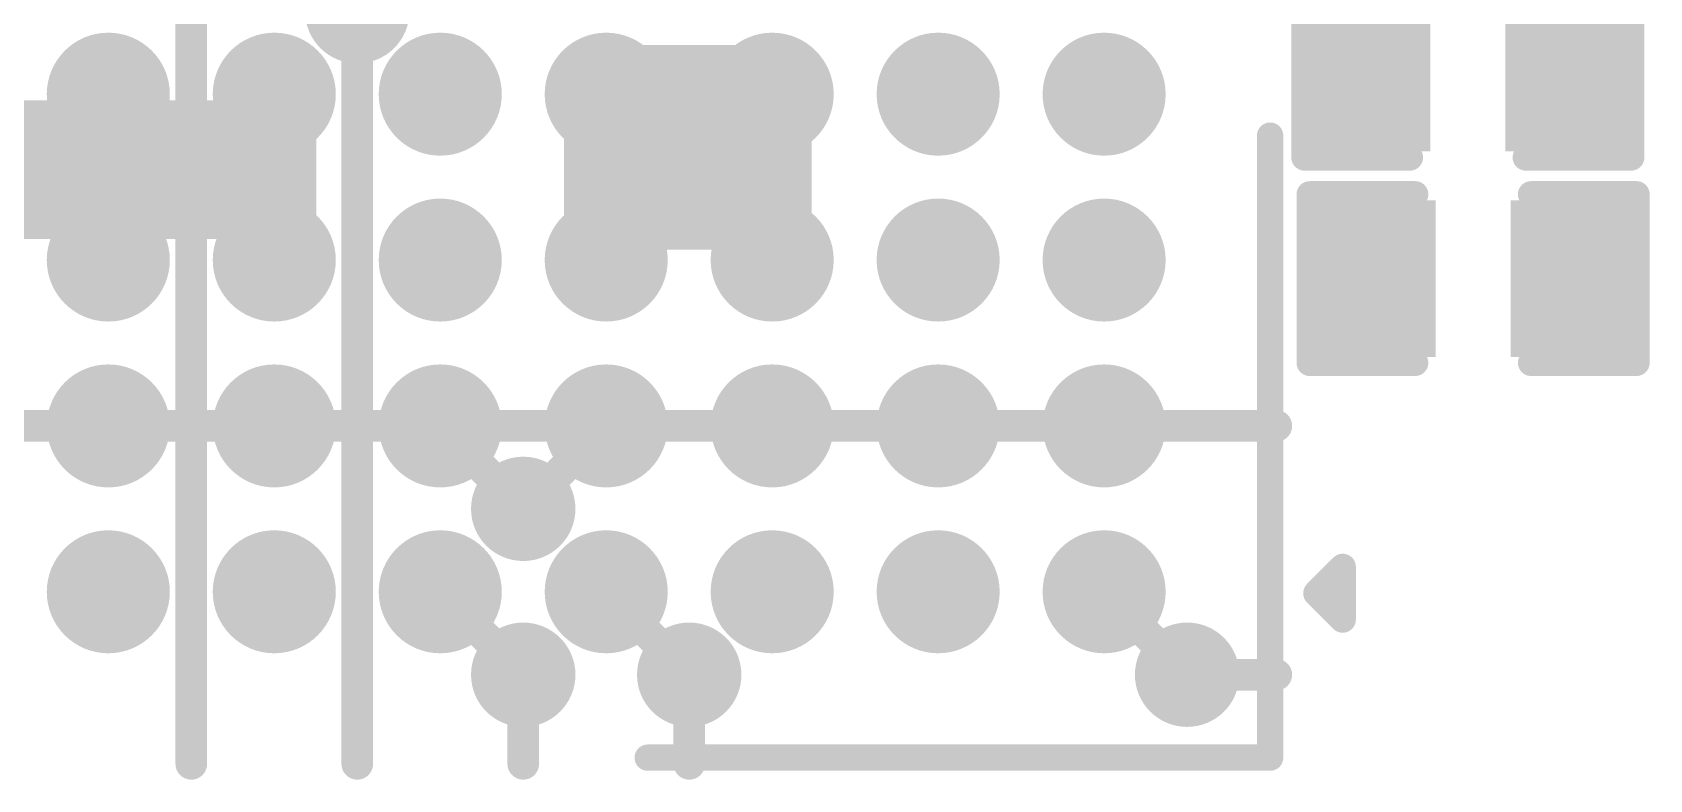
# Model space of a CAD drawing. Header units: inches. Extents: x 0 to 5376, y 0 to 5416.
# Drawn here: x 15.32 to 23.11, y 170.89 to 174.49 of the extents above; entities that cross this region are included whole.
import ezdxf

# ---------------------------------------------------------------- set-up
doc = ezdxf.new("R2010")
doc.units = ezdxf.units.IN
for name, color, linetype in [('Bottom Layer', 5, 'Continuous'), ('Bottom Overlay', 54, 'Continuous'), ('Bottom Paste', 16, 'Continuous'), ('Bottom Solder', 6, 'Continuous'), ('Layer 1', 16, 'Continuous'), ('Layer 2', 76, 'Continuous'), ('Top Layer', 1, 'Continuous'), ('Top Overlay', 2, 'Continuous'), ('Top Paste', 8, 'Continuous'), ('Top Solder', 216, 'Continuous'), ('Via Holes', 16, 'Continuous')]:
    doc.layers.add(name, color=color, linetype=linetype)

msp = doc.modelspace()

# ---------------------------------------------------------------- hatches: boundary and pattern name
at = {"layer": 'Bottom Layer'}
h = msp.add_hatch(color=5, dxfattribs=at)
edge = h.paths.add_edge_path()
edge.add_arc((16.8846, 174.5934), 0.15, 0, 360)
for points in [[(18.9231, 173.6088), (18.0341, 173.6088), (18.0341, 174.3708), (18.9231, 174.3708)], [(14.9607, 174.1041), (15.5957, 174.1041), (15.5957, 173.6469), (14.9607, 173.6469)], [(15.9005, 174.1041), (16.5355, 174.1041), (16.5355, 173.6469), (15.9005, 173.6469)]]:
    msp.add_hatch(color=5, dxfattribs=at).paths.add_polyline_path(points)
h = msp.add_hatch(color=5, dxfattribs=at)
edge = h.paths.add_edge_path()
edge.add_arc((17.6846, 172.1934), 0.15, 0, 360)
h = msp.add_hatch(color=5, dxfattribs=at)
edge = h.paths.add_edge_path()
edge.add_arc((17.6846, 171.3934), 0.15, 0, 360)
h = msp.add_hatch(color=5, dxfattribs=at)
edge = h.paths.add_edge_path()
edge.add_arc((18.4846, 171.3934), 0.15, 0, 360)
h = msp.add_hatch(color=5, dxfattribs=at)
edge = h.paths.add_edge_path()
edge.add_arc((20.8846, 171.3934), 0.15, 0, 360)
at = {"layer": 'Bottom Paste'}
for points in [[(18.9231, 173.6088), (18.0341, 173.6088), (18.0341, 174.3708), (18.9231, 174.3708)], [(14.9607, 174.1041), (15.5957, 174.1041), (15.5957, 173.6469), (14.9607, 173.6469)], [(15.9005, 174.1041), (16.5355, 174.1041), (16.5355, 173.6469), (15.9005, 173.6469)]]:
    msp.add_hatch(color=16, dxfattribs=at).paths.add_polyline_path(points)
at = {"layer": 'Bottom Solder'}
h = msp.add_hatch(color=6, dxfattribs=at)
edge = h.paths.add_edge_path()
edge.add_arc((16.8846, 174.5934), 0.2516, 0, 360)
for points in [[(18.9831, 173.5488), (17.9741, 173.5488), (17.9741, 174.4308), (18.9831, 174.4308)], [(14.9007, 174.1641), (15.6557, 174.1641), (15.6557, 173.5869), (14.9007, 173.5869)], [(15.8405, 174.1641), (16.5955, 174.1641), (16.5955, 173.5869), (15.8405, 173.5869)]]:
    msp.add_hatch(color=6, dxfattribs=at).paths.add_polyline_path(points)
h = msp.add_hatch(color=6, dxfattribs=at)
edge = h.paths.add_edge_path()
edge.add_arc((17.6846, 172.1934), 0.2516, 0, 360)
h = msp.add_hatch(color=6, dxfattribs=at)
edge = h.paths.add_edge_path()
edge.add_arc((17.6846, 171.3934), 0.2516, 0, 360)
h = msp.add_hatch(color=6, dxfattribs=at)
edge = h.paths.add_edge_path()
edge.add_arc((18.4846, 171.3934), 0.2516, 0, 360)
h = msp.add_hatch(color=6, dxfattribs=at)
edge = h.paths.add_edge_path()
edge.add_arc((20.8846, 171.3934), 0.2516, 0, 360)
at = {"layer": 'Layer 1'}
h = msp.add_hatch(color=16, dxfattribs=at)
edge = h.paths.add_edge_path()
edge.add_arc((16.8846, 174.5934), 0.15, 0, 360)
h = msp.add_hatch(color=16, dxfattribs=at)
edge = h.paths.add_edge_path()
edge.add_arc((17.6846, 172.1934), 0.15, 0, 360)
h = msp.add_hatch(color=16, dxfattribs=at)
edge = h.paths.add_edge_path()
edge.add_arc((17.6846, 171.3934), 0.15, 0, 360)
h = msp.add_hatch(color=16, dxfattribs=at)
edge = h.paths.add_edge_path()
edge.add_arc((18.4846, 171.3934), 0.15, 0, 360)
h = msp.add_hatch(color=16, dxfattribs=at)
edge = h.paths.add_edge_path()
edge.add_arc((20.8846, 171.3934), 0.15, 0, 360)
at = {"layer": 'Layer 2'}
h = msp.add_hatch(color=76, dxfattribs=at)
edge = h.paths.add_edge_path()
edge.add_arc((16.8846, 174.5934), 0.15, 0, 360)
h = msp.add_hatch(color=76, dxfattribs=at)
edge = h.paths.add_edge_path()
edge.add_arc((17.6846, 172.1934), 0.15, 0, 360)
h = msp.add_hatch(color=76, dxfattribs=at)
edge = h.paths.add_edge_path()
edge.add_arc((17.6846, 171.3934), 0.15, 0, 360)
h = msp.add_hatch(color=76, dxfattribs=at)
edge = h.paths.add_edge_path()
edge.add_arc((18.4846, 171.3934), 0.15, 0, 360)
h = msp.add_hatch(color=76, dxfattribs=at)
edge = h.paths.add_edge_path()
edge.add_arc((20.8846, 171.3934), 0.15, 0, 360)
at = {"layer": 'Top Layer'}
h = msp.add_hatch(color=1, dxfattribs=at)
edge = h.paths.add_edge_path()
edge.add_arc((16.8846, 174.5934), 0.15, 0, 360)
for points in [[(21.9965, 174.6121), (21.9965, 173.9771), (21.5393, 173.9771), (21.5393, 174.6121)], [(22.9363, 174.6121), (22.9363, 173.9771), (22.4791, 173.9771), (22.4791, 174.6121)], [(22.0219, 173.6215), (22.0219, 172.9865), (21.5647, 172.9865), (21.5647, 173.6215)], [(22.9617, 173.6215), (22.9617, 172.9865), (22.5045, 172.9865), (22.5045, 173.6215)]]:
    msp.add_hatch(color=1, dxfattribs=at).paths.add_polyline_path(points)
h = msp.add_hatch(color=1, dxfattribs=at)
edge = h.paths.add_edge_path()
edge.add_arc((15.6846, 174.1934), 0.195, 0, 360)
h = msp.add_hatch(color=1, dxfattribs=at)
edge = h.paths.add_edge_path()
edge.add_arc((16.4846, 174.1934), 0.195, 0, 360)
h = msp.add_hatch(color=1, dxfattribs=at)
edge = h.paths.add_edge_path()
edge.add_arc((17.2846, 174.1934), 0.195, 0, 360)
h = msp.add_hatch(color=1, dxfattribs=at)
edge = h.paths.add_edge_path()
edge.add_arc((18.0846, 174.1934), 0.195, 0, 360)
h = msp.add_hatch(color=1, dxfattribs=at)
edge = h.paths.add_edge_path()
edge.add_arc((18.8846, 174.1934), 0.195, 0, 360)
h = msp.add_hatch(color=1, dxfattribs=at)
edge = h.paths.add_edge_path()
edge.add_arc((19.6846, 174.1934), 0.195, 0, 360)
h = msp.add_hatch(color=1, dxfattribs=at)
edge = h.paths.add_edge_path()
edge.add_arc((20.4846, 174.1934), 0.195, 0, 360)
h = msp.add_hatch(color=1, dxfattribs=at)
edge = h.paths.add_edge_path()
edge.add_arc((15.6846, 173.3934), 0.195, 0, 360)
h = msp.add_hatch(color=1, dxfattribs=at)
edge = h.paths.add_edge_path()
edge.add_arc((16.4846, 173.3934), 0.195, 0, 360)
h = msp.add_hatch(color=1, dxfattribs=at)
edge = h.paths.add_edge_path()
edge.add_arc((17.2846, 173.3934), 0.195, 0, 360)
h = msp.add_hatch(color=1, dxfattribs=at)
edge = h.paths.add_edge_path()
edge.add_arc((18.0846, 173.3934), 0.195, 0, 360)
h = msp.add_hatch(color=1, dxfattribs=at)
edge = h.paths.add_edge_path()
edge.add_arc((18.8846, 173.3934), 0.195, 0, 360)
h = msp.add_hatch(color=1, dxfattribs=at)
edge = h.paths.add_edge_path()
edge.add_arc((19.6846, 173.3934), 0.195, 0, 360)
h = msp.add_hatch(color=1, dxfattribs=at)
edge = h.paths.add_edge_path()
edge.add_arc((20.4846, 173.3934), 0.195, 0, 360)
h = msp.add_hatch(color=1, dxfattribs=at)
edge = h.paths.add_edge_path()
edge.add_arc((15.6846, 172.5934), 0.195, 0, 360)
h = msp.add_hatch(color=1, dxfattribs=at)
edge = h.paths.add_edge_path()
edge.add_arc((16.4846, 172.5934), 0.195, 0, 360)
h = msp.add_hatch(color=1, dxfattribs=at)
edge = h.paths.add_edge_path()
edge.add_arc((17.2846, 172.5934), 0.195, 0, 360)
h = msp.add_hatch(color=1, dxfattribs=at)
edge = h.paths.add_edge_path()
edge.add_arc((18.0846, 172.5934), 0.195, 0, 360)
h = msp.add_hatch(color=1, dxfattribs=at)
edge = h.paths.add_edge_path()
edge.add_arc((18.8846, 172.5934), 0.195, 0, 360)
h = msp.add_hatch(color=1, dxfattribs=at)
edge = h.paths.add_edge_path()
edge.add_arc((19.6846, 172.5934), 0.195, 0, 360)
h = msp.add_hatch(color=1, dxfattribs=at)
edge = h.paths.add_edge_path()
edge.add_arc((20.4846, 172.5934), 0.195, 0, 360)
h = msp.add_hatch(color=1, dxfattribs=at)
edge = h.paths.add_edge_path()
edge.add_arc((17.6846, 172.1934), 0.15, 0, 360)
h = msp.add_hatch(color=1, dxfattribs=at)
edge = h.paths.add_edge_path()
edge.add_arc((15.6846, 171.7934), 0.195, 0, 360)
h = msp.add_hatch(color=1, dxfattribs=at)
edge = h.paths.add_edge_path()
edge.add_arc((16.4846, 171.7934), 0.195, 0, 360)
h = msp.add_hatch(color=1, dxfattribs=at)
edge = h.paths.add_edge_path()
edge.add_arc((17.2846, 171.7934), 0.195, 0, 360)
h = msp.add_hatch(color=1, dxfattribs=at)
edge = h.paths.add_edge_path()
edge.add_arc((18.0846, 171.7934), 0.195, 0, 360)
h = msp.add_hatch(color=1, dxfattribs=at)
edge = h.paths.add_edge_path()
edge.add_arc((18.8846, 171.7934), 0.195, 0, 360)
h = msp.add_hatch(color=1, dxfattribs=at)
edge = h.paths.add_edge_path()
edge.add_arc((19.6846, 171.7934), 0.195, 0, 360)
h = msp.add_hatch(color=1, dxfattribs=at)
edge = h.paths.add_edge_path()
edge.add_arc((20.4846, 171.7934), 0.195, 0, 360)
h = msp.add_hatch(color=1, dxfattribs=at)
edge = h.paths.add_edge_path()
edge.add_arc((17.6846, 171.3934), 0.15, 0, 360)
h = msp.add_hatch(color=1, dxfattribs=at)
edge = h.paths.add_edge_path()
edge.add_arc((18.4846, 171.3934), 0.15, 0, 360)
h = msp.add_hatch(color=1, dxfattribs=at)
edge = h.paths.add_edge_path()
edge.add_arc((20.8846, 171.3934), 0.15, 0, 360)
at = {"layer": 'Top Paste'}
for points in [[(21.9965, 174.6121), (21.9965, 173.9771), (21.5393, 173.9771), (21.5393, 174.6121)], [(22.9363, 174.6121), (22.9363, 173.9771), (22.4791, 173.9771), (22.4791, 174.6121)], [(22.0219, 173.6215), (22.0219, 172.9865), (21.5647, 172.9865), (21.5647, 173.6215)], [(22.9617, 173.6215), (22.9617, 172.9865), (22.5045, 172.9865), (22.5045, 173.6215)]]:
    msp.add_hatch(color=8, dxfattribs=at).paths.add_polyline_path(points)
h = msp.add_hatch(color=8, dxfattribs=at)
edge = h.paths.add_edge_path()
edge.add_arc((15.6846, 174.1934), 0.195, 0, 360)
h = msp.add_hatch(color=8, dxfattribs=at)
edge = h.paths.add_edge_path()
edge.add_arc((16.4846, 174.1934), 0.195, 0, 360)
h = msp.add_hatch(color=8, dxfattribs=at)
edge = h.paths.add_edge_path()
edge.add_arc((17.2846, 174.1934), 0.195, 0, 360)
h = msp.add_hatch(color=8, dxfattribs=at)
edge = h.paths.add_edge_path()
edge.add_arc((18.0846, 174.1934), 0.195, 0, 360)
h = msp.add_hatch(color=8, dxfattribs=at)
edge = h.paths.add_edge_path()
edge.add_arc((18.8846, 174.1934), 0.195, 0, 360)
h = msp.add_hatch(color=8, dxfattribs=at)
edge = h.paths.add_edge_path()
edge.add_arc((19.6846, 174.1934), 0.195, 0, 360)
h = msp.add_hatch(color=8, dxfattribs=at)
edge = h.paths.add_edge_path()
edge.add_arc((20.4846, 174.1934), 0.195, 0, 360)
h = msp.add_hatch(color=8, dxfattribs=at)
edge = h.paths.add_edge_path()
edge.add_arc((15.6846, 173.3934), 0.195, 0, 360)
h = msp.add_hatch(color=8, dxfattribs=at)
edge = h.paths.add_edge_path()
edge.add_arc((16.4846, 173.3934), 0.195, 0, 360)
h = msp.add_hatch(color=8, dxfattribs=at)
edge = h.paths.add_edge_path()
edge.add_arc((17.2846, 173.3934), 0.195, 0, 360)
h = msp.add_hatch(color=8, dxfattribs=at)
edge = h.paths.add_edge_path()
edge.add_arc((18.0846, 173.3934), 0.195, 0, 360)
h = msp.add_hatch(color=8, dxfattribs=at)
edge = h.paths.add_edge_path()
edge.add_arc((18.8846, 173.3934), 0.195, 0, 360)
h = msp.add_hatch(color=8, dxfattribs=at)
edge = h.paths.add_edge_path()
edge.add_arc((19.6846, 173.3934), 0.195, 0, 360)
h = msp.add_hatch(color=8, dxfattribs=at)
edge = h.paths.add_edge_path()
edge.add_arc((20.4846, 173.3934), 0.195, 0, 360)
h = msp.add_hatch(color=8, dxfattribs=at)
edge = h.paths.add_edge_path()
edge.add_arc((15.6846, 172.5934), 0.195, 0, 360)
h = msp.add_hatch(color=8, dxfattribs=at)
edge = h.paths.add_edge_path()
edge.add_arc((16.4846, 172.5934), 0.195, 0, 360)
h = msp.add_hatch(color=8, dxfattribs=at)
edge = h.paths.add_edge_path()
edge.add_arc((17.2846, 172.5934), 0.195, 0, 360)
h = msp.add_hatch(color=8, dxfattribs=at)
edge = h.paths.add_edge_path()
edge.add_arc((18.0846, 172.5934), 0.195, 0, 360)
h = msp.add_hatch(color=8, dxfattribs=at)
edge = h.paths.add_edge_path()
edge.add_arc((18.8846, 172.5934), 0.195, 0, 360)
h = msp.add_hatch(color=8, dxfattribs=at)
edge = h.paths.add_edge_path()
edge.add_arc((19.6846, 172.5934), 0.195, 0, 360)
h = msp.add_hatch(color=8, dxfattribs=at)
edge = h.paths.add_edge_path()
edge.add_arc((20.4846, 172.5934), 0.195, 0, 360)
h = msp.add_hatch(color=8, dxfattribs=at)
edge = h.paths.add_edge_path()
edge.add_arc((15.6846, 171.7934), 0.195, 0, 360)
h = msp.add_hatch(color=8, dxfattribs=at)
edge = h.paths.add_edge_path()
edge.add_arc((16.4846, 171.7934), 0.195, 0, 360)
h = msp.add_hatch(color=8, dxfattribs=at)
edge = h.paths.add_edge_path()
edge.add_arc((17.2846, 171.7934), 0.195, 0, 360)
h = msp.add_hatch(color=8, dxfattribs=at)
edge = h.paths.add_edge_path()
edge.add_arc((18.0846, 171.7934), 0.195, 0, 360)
h = msp.add_hatch(color=8, dxfattribs=at)
edge = h.paths.add_edge_path()
edge.add_arc((18.8846, 171.7934), 0.195, 0, 360)
h = msp.add_hatch(color=8, dxfattribs=at)
edge = h.paths.add_edge_path()
edge.add_arc((19.6846, 171.7934), 0.195, 0, 360)
h = msp.add_hatch(color=8, dxfattribs=at)
edge = h.paths.add_edge_path()
edge.add_arc((20.4846, 171.7934), 0.195, 0, 360)
at = {"layer": 'Top Solder'}
h = msp.add_hatch(color=216, dxfattribs=at)
edge = h.paths.add_edge_path()
edge.add_arc((16.8846, 174.5934), 0.2516, 0, 360)
for points in [[(22.0565, 174.6721), (22.0565, 173.9171), (21.4793, 173.9171), (21.4793, 174.6721)], [(22.9963, 174.6721), (22.9963, 173.9171), (22.4191, 173.9171), (22.4191, 174.6721)], [(22.0819, 173.6815), (22.0819, 172.9265), (21.5047, 172.9265), (21.5047, 173.6815)], [(23.0217, 173.6815), (23.0217, 172.9265), (22.4445, 172.9265), (22.4445, 173.6815)]]:
    msp.add_hatch(color=216, dxfattribs=at).paths.add_polyline_path(points)
h = msp.add_hatch(color=216, dxfattribs=at)
edge = h.paths.add_edge_path()
edge.add_arc((15.6846, 174.1934), 0.2966, 0, 360)
h = msp.add_hatch(color=216, dxfattribs=at)
edge = h.paths.add_edge_path()
edge.add_arc((16.4846, 174.1934), 0.2966, 0, 360)
h = msp.add_hatch(color=216, dxfattribs=at)
edge = h.paths.add_edge_path()
edge.add_arc((17.2846, 174.1934), 0.2966, 0, 360)
h = msp.add_hatch(color=216, dxfattribs=at)
edge = h.paths.add_edge_path()
edge.add_arc((18.0846, 174.1934), 0.2966, 0, 360)
h = msp.add_hatch(color=216, dxfattribs=at)
edge = h.paths.add_edge_path()
edge.add_arc((18.8846, 174.1934), 0.2966, 0, 360)
h = msp.add_hatch(color=216, dxfattribs=at)
edge = h.paths.add_edge_path()
edge.add_arc((19.6846, 174.1934), 0.2966, 0, 360)
h = msp.add_hatch(color=216, dxfattribs=at)
edge = h.paths.add_edge_path()
edge.add_arc((20.4846, 174.1934), 0.2966, 0, 360)
h = msp.add_hatch(color=216, dxfattribs=at)
edge = h.paths.add_edge_path()
edge.add_arc((15.6846, 173.3934), 0.2966, 0, 360)
h = msp.add_hatch(color=216, dxfattribs=at)
edge = h.paths.add_edge_path()
edge.add_arc((16.4846, 173.3934), 0.2966, 0, 360)
h = msp.add_hatch(color=216, dxfattribs=at)
edge = h.paths.add_edge_path()
edge.add_arc((17.2846, 173.3934), 0.2966, 0, 360)
h = msp.add_hatch(color=216, dxfattribs=at)
edge = h.paths.add_edge_path()
edge.add_arc((18.0846, 173.3934), 0.2966, 0, 360)
h = msp.add_hatch(color=216, dxfattribs=at)
edge = h.paths.add_edge_path()
edge.add_arc((18.8846, 173.3934), 0.2966, 0, 360)
h = msp.add_hatch(color=216, dxfattribs=at)
edge = h.paths.add_edge_path()
edge.add_arc((19.6846, 173.3934), 0.2966, 0, 360)
h = msp.add_hatch(color=216, dxfattribs=at)
edge = h.paths.add_edge_path()
edge.add_arc((20.4846, 173.3934), 0.2966, 0, 360)
h = msp.add_hatch(color=216, dxfattribs=at)
edge = h.paths.add_edge_path()
edge.add_arc((15.6846, 172.5934), 0.2966, 0, 360)
h = msp.add_hatch(color=216, dxfattribs=at)
edge = h.paths.add_edge_path()
edge.add_arc((16.4846, 172.5934), 0.2966, 0, 360)
h = msp.add_hatch(color=216, dxfattribs=at)
edge = h.paths.add_edge_path()
edge.add_arc((17.2846, 172.5934), 0.2966, 0, 360)
h = msp.add_hatch(color=216, dxfattribs=at)
edge = h.paths.add_edge_path()
edge.add_arc((18.0846, 172.5934), 0.2966, 0, 360)
h = msp.add_hatch(color=216, dxfattribs=at)
edge = h.paths.add_edge_path()
edge.add_arc((18.8846, 172.5934), 0.2966, 0, 360)
h = msp.add_hatch(color=216, dxfattribs=at)
edge = h.paths.add_edge_path()
edge.add_arc((19.6846, 172.5934), 0.2966, 0, 360)
h = msp.add_hatch(color=216, dxfattribs=at)
edge = h.paths.add_edge_path()
edge.add_arc((20.4846, 172.5934), 0.2966, 0, 360)
h = msp.add_hatch(color=216, dxfattribs=at)
edge = h.paths.add_edge_path()
edge.add_arc((17.6846, 172.1934), 0.2516, 0, 360)
h = msp.add_hatch(color=216, dxfattribs=at)
edge = h.paths.add_edge_path()
edge.add_arc((15.6846, 171.7934), 0.2966, 0, 360)
h = msp.add_hatch(color=216, dxfattribs=at)
edge = h.paths.add_edge_path()
edge.add_arc((16.4846, 171.7934), 0.2966, 0, 360)
h = msp.add_hatch(color=216, dxfattribs=at)
edge = h.paths.add_edge_path()
edge.add_arc((17.2846, 171.7934), 0.2966, 0, 360)
h = msp.add_hatch(color=216, dxfattribs=at)
edge = h.paths.add_edge_path()
edge.add_arc((18.0846, 171.7934), 0.2966, 0, 360)
h = msp.add_hatch(color=216, dxfattribs=at)
edge = h.paths.add_edge_path()
edge.add_arc((18.8846, 171.7934), 0.2966, 0, 360)
h = msp.add_hatch(color=216, dxfattribs=at)
edge = h.paths.add_edge_path()
edge.add_arc((19.6846, 171.7934), 0.2966, 0, 360)
h = msp.add_hatch(color=216, dxfattribs=at)
edge = h.paths.add_edge_path()
edge.add_arc((20.4846, 171.7934), 0.2966, 0, 360)
h = msp.add_hatch(color=216, dxfattribs=at)
edge = h.paths.add_edge_path()
edge.add_arc((17.6846, 171.3934), 0.2516, 0, 360)
h = msp.add_hatch(color=216, dxfattribs=at)
edge = h.paths.add_edge_path()
edge.add_arc((18.4846, 171.3934), 0.2516, 0, 360)
h = msp.add_hatch(color=216, dxfattribs=at)
edge = h.paths.add_edge_path()
edge.add_arc((20.8846, 171.3934), 0.2516, 0, 360)
at = {"layer": 'Via Holes'}
h = msp.add_hatch(color=7, dxfattribs=at)
edge = h.paths.add_edge_path()
edge.add_arc((17.6846, 172.1934), 0.1, 0, 360)
h = msp.add_hatch(color=7, dxfattribs=at)
edge = h.paths.add_edge_path()
edge.add_arc((17.6846, 171.3934), 0.1, 0, 360)
h = msp.add_hatch(color=7, dxfattribs=at)
edge = h.paths.add_edge_path()
edge.add_arc((18.4846, 171.3934), 0.1, 0, 360)
h = msp.add_hatch(color=7, dxfattribs=at)
edge = h.paths.add_edge_path()
edge.add_arc((20.8846, 171.3934), 0.1, 0, 360)

# ---------------------------------------------------------------- linework, layer by layer
at = {"layer": 'Bottom Overlay', "const_width": 0.127}
for points in [[(17.9452, 173.5072), (17.9452, 174.2946)], [(19.012, 173.5072), (19.012, 174.2946)], [(15.6846, 173.558), (15.6846, 174.066)], [(15.8116, 173.558), (15.8116, 174.066)], [(16.6244, 173.558), (16.6244, 174.066)], [(14.8718, 173.558), (15.6846, 173.558)], [(15.8116, 173.558), (16.6244, 173.558)], [(17.9452, 173.5072), (19.012, 173.5072)]]:
    msp.add_lwpolyline(points, dxfattribs=at)
at = {"layer": 'Bottom Overlay', "const_width": 0.0635}
for points in [[(17.9134, 174.2946, 1), (17.9769, 174.2946, 1)], [(18.9802, 174.2946, 1), (19.0437, 174.2946, 1)], [(15.6528, 174.066, 1), (15.7163, 174.066, 1)], [(15.7798, 174.066, 1), (15.8433, 174.066, 1)], [(16.5926, 174.066, 1), (16.6561, 174.066, 1)], [(15.6528, 173.558, 1), (15.7163, 173.558, 1)], [(15.6528, 173.558, 1), (15.7163, 173.558, 1)], [(15.7798, 173.558, 1), (15.8433, 173.558, 1)], [(15.7798, 173.558, 1), (15.8433, 173.558, 1)], [(16.5926, 173.558, 1), (16.6561, 173.558, 1)], [(16.5926, 173.558, 1), (16.6561, 173.558, 1)], [(17.9134, 173.5072, 1), (17.9769, 173.5072, 1)], [(17.9134, 173.5072, 1), (17.9769, 173.5072, 1)], [(18.9802, 173.5072, 1), (19.0437, 173.5072, 1)], [(18.9802, 173.5072, 1), (19.0437, 173.5072, 1)]]:
    msp.add_lwpolyline(points, format="xyb", close=True, dxfattribs=at)
at = {"layer": 'Layer 1', "const_width": 0.1524}
msp.add_lwpolyline([(13.2846, 172.5934), (21.3146, 172.5934)], dxfattribs=at)
at = {"layer": 'Layer 1', "const_width": 0.0762}
msp.add_lwpolyline([(21.2765, 172.5934, 1), (21.3527, 172.5934, 1)], format="xyb", close=True, dxfattribs=at)
at = {"layer": 'Layer 2', "const_width": 0.1524}
for points in [[(17.6846, 172.1934), (18.0846, 172.5934)], [(18.0846, 172.5934), (21.3146, 172.5934)]]:
    msp.add_lwpolyline(points, dxfattribs=at)
at = {"layer": 'Layer 2', "const_width": 0.0762}
for points in [[(18.0465, 172.5934, 1), (18.1227, 172.5934, 1)], [(18.0465, 172.5934, 1), (18.1227, 172.5934, 1)], [(21.2765, 172.5934, 1), (21.3527, 172.5934, 1)], [(17.6465, 172.1934, 1), (17.7227, 172.1934, 1)]]:
    msp.add_lwpolyline(points, format="xyb", close=True, dxfattribs=at)
at = {"layer": 'Top Layer', "const_width": 0.1524}
for points in [[(16.0846, 170.9634), (16.0846, 175.3934)], [(16.8846, 170.9634), (16.8846, 174.5934)], [(17.2846, 172.5934), (17.6846, 172.1934)], [(17.2846, 171.7934), (17.6846, 171.3934)], [(18.0846, 171.7934), (18.4846, 171.3934)], [(20.4846, 171.7934), (20.8846, 171.3934)], [(17.6846, 170.9634), (17.6846, 171.3934)], [(18.4846, 170.9634), (18.4846, 171.3934)], [(20.8846, 171.3934), (21.3146, 171.3934)]]:
    msp.add_lwpolyline(points, dxfattribs=at)
at = {"layer": 'Top Layer', "const_width": 0.0762}
for points in [[(17.2465, 172.5934, 1), (17.3227, 172.5934, 1)], [(17.6465, 172.1934, 1), (17.7227, 172.1934, 1)], [(17.2465, 171.7934, 1), (17.3227, 171.7934, 1)], [(18.0465, 171.7934, 1), (18.1227, 171.7934, 1)], [(20.4465, 171.7934, 1), (20.5227, 171.7934, 1)], [(17.6465, 171.3934, 1), (17.7227, 171.3934, 1)], [(17.6465, 171.3934, 1), (17.7227, 171.3934, 1)], [(18.4465, 171.3934, 1), (18.5227, 171.3934, 1)], [(18.4465, 171.3934, 1), (18.5227, 171.3934, 1)], [(20.8465, 171.3934, 1), (20.9227, 171.3934, 1)], [(20.8465, 171.3934, 1), (20.9227, 171.3934, 1)], [(21.2765, 171.3934, 1), (21.3527, 171.3934, 1)], [(16.0465, 170.9634, 1), (16.1227, 170.9634, 1)], [(16.8465, 170.9634, 1), (16.9227, 170.9634, 1)], [(17.6465, 170.9634, 1), (17.7227, 170.9634, 1)], [(18.4465, 170.9634, 1), (18.5227, 170.9634, 1)]]:
    msp.add_lwpolyline(points, format="xyb", close=True, dxfattribs=at)
at = {"layer": 'Top Overlay', "const_width": 0.127}
for points in [[(21.4504, 173.8882), (21.4504, 174.701)], [(23.0252, 173.8882), (23.0252, 174.701)], [(21.2846, 170.9934), (21.2846, 173.9934)], [(21.4504, 173.8882), (21.9584, 173.8882)], [(22.5172, 173.8882), (23.0252, 173.8882)], [(21.4758, 173.7104), (21.9838, 173.7104)], [(21.4758, 172.8976), (21.4758, 173.7104)], [(22.5426, 173.7104), (23.0506, 173.7104)], [(23.0506, 172.8976), (23.0506, 173.7104)], [(21.4758, 172.8976), (21.9838, 172.8976)], [(22.5426, 172.8976), (23.0506, 172.8976)], [(21.5076, 171.7864), (21.6346, 171.9134)], [(21.6346, 171.6594), (21.6346, 171.9134)], [(21.5076, 171.7864), (21.6346, 171.6594)], [(18.2846, 170.9934), (21.2846, 170.9934)]]:
    msp.add_lwpolyline(points, dxfattribs=at)
at = {"layer": 'Top Overlay', "const_width": 0.0635}
for points in [[(21.2529, 173.9934, 1), (21.3164, 173.9934, 1)], [(21.4186, 173.8882, 1), (21.4821, 173.8882, 1)], [(21.4186, 173.8882, 1), (21.4821, 173.8882, 1)], [(21.9266, 173.8882, 1), (21.9901, 173.8882, 1)], [(22.4854, 173.8882, 1), (22.5489, 173.8882, 1)], [(22.9934, 173.8882, 1), (23.0569, 173.8882, 1)], [(22.9934, 173.8882, 1), (23.0569, 173.8882, 1)], [(21.444, 173.7104, 1), (21.5075, 173.7104, 1)], [(21.444, 173.7104, 1), (21.5075, 173.7104, 1)], [(21.952, 173.7104, 1), (22.0155, 173.7104, 1)], [(22.5108, 173.7104, 1), (22.5743, 173.7104, 1)], [(23.0188, 173.7104, 1), (23.0823, 173.7104, 1)], [(23.0188, 173.7104, 1), (23.0823, 173.7104, 1)], [(21.444, 172.8976, 1), (21.5075, 172.8976, 1)], [(21.444, 172.8976, 1), (21.5075, 172.8976, 1)], [(21.952, 172.8976, 1), (22.0155, 172.8976, 1)], [(22.5108, 172.8976, 1), (22.5743, 172.8976, 1)], [(23.0188, 172.8976, 1), (23.0823, 172.8976, 1)], [(23.0188, 172.8976, 1), (23.0823, 172.8976, 1)], [(21.6028, 171.9134, 1), (21.6663, 171.9134, 1)], [(21.6028, 171.9134, 1), (21.6663, 171.9134, 1)], [(21.4758, 171.7864, 1), (21.5393, 171.7864, 1)], [(21.4758, 171.7864, 1), (21.5393, 171.7864, 1)], [(21.6028, 171.6594, 1), (21.6663, 171.6594, 1)], [(21.6028, 171.6594, 1), (21.6663, 171.6594, 1)], [(18.2528, 170.9934, 1), (18.3163, 170.9934, 1)], [(21.2529, 170.9934, 1), (21.3164, 170.9934, 1)], [(21.2529, 170.9934, 1), (21.3164, 170.9934, 1)]]:
    msp.add_lwpolyline(points, format="xyb", close=True, dxfattribs=at)

doc.saveas('drawing.dxf')
